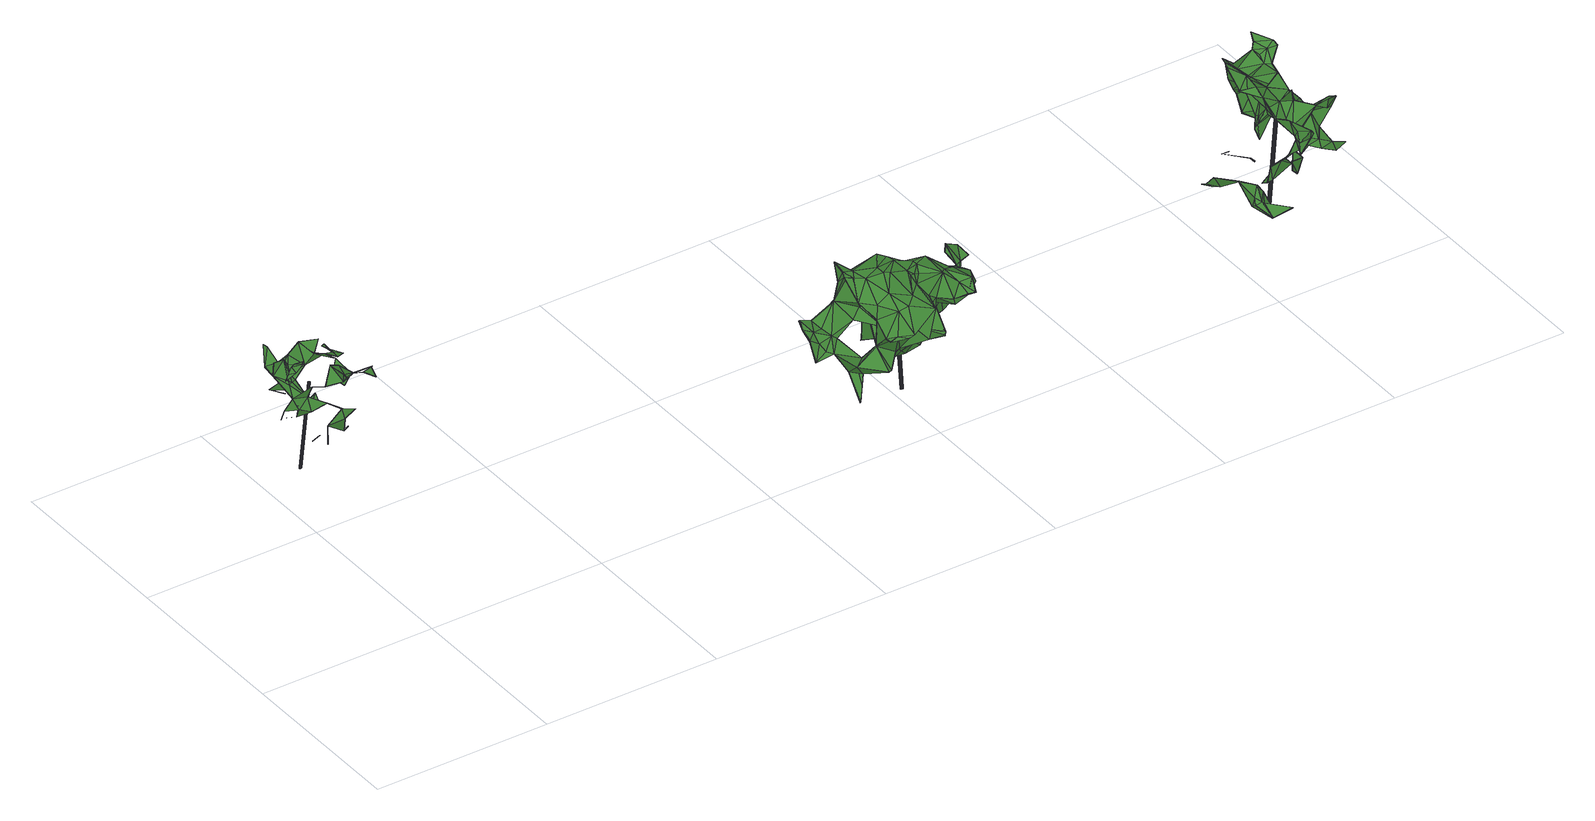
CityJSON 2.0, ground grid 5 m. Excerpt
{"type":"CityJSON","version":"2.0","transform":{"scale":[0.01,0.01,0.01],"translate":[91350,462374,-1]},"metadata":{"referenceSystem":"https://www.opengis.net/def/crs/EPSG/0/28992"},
"CityObjects":{
"tree1":{"type":"SolitaryVegetationObject","attributes":{"gtid":333,"crown_width_m":2.75,"crown_median_z":2.52,"trunk_H_m":2.63,"trunk_DBH_m":0.0599,"trunk_radius_m":0.0299,"trunk_base_height_m":-0.11,"original_gtid":"339"},"geometry":[{"type":"MultiSurface","lod":"3","boundaries":[[[0,1,2]],[[3,4,5]],[[6,7,8]],[[9,10,11]],[[9,11,12]],[[0,13,14]],[[15,9,16]],[[17,18,19]],[[20,21,22]],[[23,24,25]],[[25,24,26]],[[27,28,29]],[[28,30,31]],[[5,4,32]],[[33,34,35]],[[12,36,37]],[[38,13,0]],[[39,40,41]],[[42,43,44]],[[38,45,13]],[[46,47,48]],[[32,4,3]],[[49,50,51]],[[27,32,3]],[[52,53,54]],[[55,26,24]],[[55,24,56]],[[27,30,28]],[[57,58,59]],[[60,61,62]],[[63,22,64]],[[20,22,63]],[[3,65,66]],[[67,68,69]],[[70,69,68]],[[10,71,72]],[[73,74,75]],[[76,77,78]],[[29,32,27]],[[7,79,80]],[[6,79,7]],[[81,82,75]],[[78,57,83]],[[3,29,65]],[[29,31,65]],[[2,51,84]],[[85,86,87]],[[88,89,90]],[[63,21,20]],[[91,92,93]],[[86,94,72]],[[80,95,96]],[[13,1,14]],[[27,66,30]],[[97,40,39]],[[16,98,49]],[[97,40,99]],[[100,98,12]],[[50,98,100]],[[54,23,52]],[[101,70,43]],[[102,43,70]],[[56,24,103]],[[95,79,49]],[[104,105,106]],[[52,25,62]],[[26,62,25]],[[46,48,30]],[[31,29,28]],[[107,18,108]],[[45,2,1]],[[109,110,111]],[[109,112,110]],[[3,5,29]],[[53,52,113]],[[30,48,31]],[[31,48,47]],[[114,115,56]],[[69,42,44]],[[102,69,44]],[[116,117,118]],[[119,120,121]],[[122,91,93]],[[90,89,123]],[[124,125,96]],[[30,66,46]],[[83,126,127]],[[128,129,130]],[[85,87,131]],[[39,41,132]],[[31,47,65]],[[41,40,133]],[[23,25,52]],[[134,96,73]],[[135,128,8]],[[8,136,135]],[[39,132,58]],[[137,128,135]],[[130,138,139]],[[113,140,53]],[[54,53,140]],[[3,66,27]],[[141,73,75]],[[12,11,36]],[[78,19,107]],[[7,129,142]],[[12,37,143]],[[72,94,10]],[[144,145,74]],[[61,146,23]],[[147,125,148]],[[149,26,55]],[[150,151,152]],[[69,123,67]],[[16,49,153]],[[71,15,154]],[[139,155,130]],[[33,35,156]],[[61,60,146]],[[157,45,119]],[[135,136,137]],[[69,158,123]],[[55,103,149]],[[41,78,77]],[[77,57,159]],[[132,159,59]],[[2,157,51]],[[103,60,149]],[[149,60,62]],[[26,149,62]],[[111,110,112]],[[113,52,62]],[[122,93,92]],[[125,160,161]],[[8,7,136]],[[123,89,114]],[[11,10,36]],[[49,98,50]],[[101,43,42]],[[129,151,150]],[[103,146,60]],[[24,146,103]],[[84,0,2]],[[94,143,56]],[[102,70,158]],[[81,75,74]],[[144,74,96]],[[47,66,65]],[[66,47,46]],[[73,96,74]],[[49,127,95]],[[126,95,127]],[[126,157,95]],[[157,126,49]],[[162,95,157]],[[56,103,37]],[[23,146,24]],[[96,95,162]],[[102,44,43]],[[141,49,79]],[[141,79,73]],[[112,109,111]],[[81,161,160]],[[23,54,61]],[[140,113,61]],[[62,61,113]],[[54,140,61]],[[163,138,128]],[[128,130,163]],[[134,164,7]],[[96,125,144]],[[158,69,102]],[[121,16,153]],[[165,139,138]],[[0,166,167]],[[122,92,91]],[[139,165,155]],[[16,12,98]],[[67,168,88]],[[132,59,58]],[[114,89,169]],[[100,12,166]],[[49,126,127]],[[71,154,170]],[[157,171,172]],[[100,84,50]],[[71,170,72]],[[38,0,167]],[[57,108,58]],[[107,19,18]],[[123,114,168]],[[123,168,67]],[[15,71,9]],[[74,145,81]],[[161,81,145]],[[95,80,79]],[[173,82,160]],[[81,160,82]],[[106,172,104]],[[124,172,106]],[[34,174,156]],[[38,156,174]],[[119,175,154]],[[6,134,79]],[[78,83,76]],[[176,131,177]],[[157,49,51]],[[41,77,132]],[[178,90,67]],[[123,158,67]],[[34,179,35]],[[35,179,156]],[[34,156,179]],[[82,173,141]],[[49,141,173]],[[80,134,7]],[[108,18,17]],[[17,19,78]],[[141,75,82]],[[134,73,79]],[[80,96,134]],[[83,76,127]],[[128,164,8]],[[114,143,37]],[[137,142,129]],[[37,115,114]],[[0,84,100]],[[12,16,9]],[[153,119,22]],[[17,78,133]],[[71,10,9]],[[41,133,78]],[[133,108,17]],[[39,108,133]],[[88,169,89]],[[160,125,173]],[[176,12,143]],[[100,166,0]],[[120,16,121]],[[157,106,171]],[[180,106,157]],[[119,180,157]],[[78,107,57]],[[107,108,57]],[[167,166,170]],[[157,2,45]],[[171,106,104]],[[178,88,90]],[[178,67,88]],[[45,1,13]],[[154,38,170]],[[45,175,119]],[[156,38,33]],[[114,169,168]],[[77,159,132]],[[169,88,168]],[[180,153,49]],[[170,38,167]],[[125,145,144]],[[180,124,106]],[[21,63,64]],[[76,57,77]],[[85,131,94]],[[94,131,143]],[[85,94,86]],[[39,58,108]],[[154,15,120]],[[16,120,15]],[[130,164,138]],[[36,10,94]],[[36,94,37]],[[56,115,55]],[[37,94,56]],[[170,86,72]],[[64,22,21]],[[138,130,165]],[[165,130,155]],[[138,163,130]],[[176,170,12]],[[125,161,145]],[[173,125,124]],[[124,96,162]],[[173,124,180]],[[180,49,173]],[[170,166,12]],[[8,164,6]],[[134,6,164]],[[128,138,164]],[[129,128,137]],[[101,42,70]],[[42,69,70]],[[39,133,40]],[[119,121,20]],[[158,70,68]],[[120,119,154]],[[29,5,32]],[[0,14,1]],[[121,153,22]],[[20,121,22]],[[176,143,131]],[[83,57,76]],[[176,177,87]],[[131,87,177]],[[86,170,87]],[[176,87,170]],[[123,67,90]],[[59,159,57]],[[20,22,119]],[[153,180,119]],[[164,130,129]],[[33,174,34]],[[7,164,129]],[[124,162,172]],[[174,175,45]],[[38,174,45]],[[174,181,175]],[[157,172,162]],[[68,67,158]],[[143,114,56]],[[136,142,137]],[[7,142,136]],[[103,115,37]],[[103,55,115]],[[174,33,182]],[[174,182,181]],[[175,181,182]],[[154,175,182]],[[154,182,38]],[[33,38,182]],[[104,172,171]],[[50,84,51]],[[183,184,185]],[[183,185,186]],[[186,185,187]],[[186,187,188]],[[185,184,189]],[[185,189,187]],[[187,189,190]],[[187,190,188]],[[190,189,191]],[[190,191,188]],[[189,184,192]],[[189,192,191]],[[191,192,193]],[[191,193,188]],[[192,184,194]],[[192,194,193]],[[193,194,195]],[[193,195,188]],[[194,184,196]],[[194,196,195]],[[195,196,197]],[[195,197,188]],[[196,184,198]],[[196,198,197]],[[197,198,199]],[[197,199,188]],[[198,184,200]],[[198,200,199]],[[199,200,201]],[[199,201,188]],[[200,184,202]],[[200,202,201]],[[201,202,203]],[[201,203,188]],[[202,184,204]],[[202,204,203]],[[203,204,205]],[[203,205,188]],[[204,184,206]],[[204,206,205]],[[205,206,207]],[[205,207,188]],[[206,184,208]],[[206,208,207]],[[208,184,209]],[[208,209,207]],[[207,209,210]],[[207,210,188]],[[209,184,211]],[[209,211,210]],[[210,211,212]],[[210,212,188]],[[211,184,213]],[[211,213,212]],[[212,213,214]],[[212,214,188]],[[213,184,215]],[[213,215,214]],[[214,215,216]],[[214,216,188]],[[216,215,217]],[[216,217,188]],[[215,184,218]],[[215,218,217]],[[217,218,219]],[[217,219,188]],[[218,184,183]],[[218,183,219]],[[219,183,186]],[[219,186,188]]]}]},
"tree2":{"type":"SolitaryVegetationObject","attributes":{"gtid":331,"crown_width_m":3.86,"crown_median_z":2.22,"trunk_H_m":2.26,"trunk_DBH_m":0.0782,"trunk_radius_m":0.0391,"trunk_base_height_m":-0.04,"original_gtid":"337"},"geometry":[{"type":"Solid","lod":"3","boundaries":[[[[220,221,222]],[[223,222,221]],[[224,225,226]],[[227,228,229]],[[230,231,232]],[[233,221,220]],[[234,235,236]],[[237,226,238]],[[239,240,241]],[[242,243,244]],[[245,246,247]],[[248,249,250]],[[251,252,253]],[[254,255,256]],[[257,258,259]],[[257,260,258]],[[261,228,262]],[[263,264,265]],[[247,266,245]],[[267,268,269]],[[270,271,272]],[[257,273,260]],[[274,231,275]],[[241,276,239]],[[277,278,279]],[[232,231,274]],[[253,280,281]],[[232,255,254]],[[245,262,246]],[[261,262,245]],[[282,283,284]],[[245,285,261]],[[286,287,288]],[[289,290,291]],[[292,293,294]],[[261,229,228]],[[295,296,297]],[[298,233,299]],[[288,287,300]],[[301,302,303]],[[304,305,306]],[[307,308,309]],[[307,309,265]],[[310,258,260]],[[227,311,312]],[[313,314,315]],[[316,317,291]],[[318,319,320]],[[261,321,229]],[[232,322,230]],[[254,322,232]],[[228,247,246]],[[289,323,324]],[[325,324,323]],[[326,254,256]],[[327,296,328]],[[246,262,228]],[[329,282,284]],[[330,281,252]],[[291,331,289]],[[276,240,239]],[[328,332,327]],[[327,332,333]],[[334,335,336]],[[337,338,339]],[[340,341,342]],[[292,343,293]],[[344,345,248]],[[346,241,240]],[[347,348,349]],[[350,351,352]],[[350,352,325]],[[353,354,294]],[[268,302,269]],[[302,268,267]],[[355,356,357]],[[289,358,359]],[[223,345,222]],[[269,251,267]],[[291,317,331]],[[360,331,317]],[[361,362,358]],[[245,363,285]],[[272,271,364]],[[322,365,366]],[[254,365,322]],[[311,321,367]],[[363,367,321]],[[252,368,303]],[[369,252,303]],[[276,370,240]],[[316,370,276]],[[371,372,373]],[[371,373,356]],[[305,374,235]],[[301,303,368]],[[278,375,376]],[[294,377,378]],[[379,380,381]],[[271,270,382]],[[383,317,384]],[[295,328,296]],[[347,278,376]],[[385,224,235]],[[347,349,278]],[[359,278,349]],[[386,355,357]],[[387,381,380]],[[284,388,389]],[[346,327,238]],[[308,390,309]],[[260,309,390]],[[361,331,386]],[[391,259,392]],[[391,392,387]],[[235,224,393]],[[228,227,312]],[[379,394,373]],[[373,394,356]],[[392,287,286]],[[386,357,394]],[[357,356,394]],[[236,395,314]],[[235,395,236]],[[396,397,341]],[[307,265,398]],[[307,398,353]],[[330,399,281]],[[301,251,269]],[[226,241,346]],[[226,346,238]],[[339,283,282]],[[337,339,282]],[[328,400,332]],[[288,401,402]],[[347,403,348]],[[386,394,362]],[[358,401,359]],[[226,391,404]],[[405,406,407]],[[326,365,254]],[[408,281,399]],[[409,410,291]],[[291,410,370]],[[309,260,273]],[[309,273,265]],[[411,412,413]],[[414,273,257]],[[340,415,396]],[[352,351,416]],[[241,226,404]],[[332,339,333]],[[221,298,223]],[[333,339,338]],[[343,397,417]],[[418,397,343]],[[419,387,371]],[[326,420,366]],[[278,359,401]],[[278,401,279]],[[308,307,421]],[[295,422,423]],[[359,349,350]],[[325,359,350]],[[343,337,293]],[[372,322,366]],[[233,298,221]],[[424,374,425]],[[316,276,426]],[[426,276,241]],[[384,427,383]],[[371,428,231]],[[374,429,235]],[[374,424,429]],[[371,230,372]],[[419,386,430]],[[431,291,290]],[[324,325,432]],[[324,432,433]],[[433,434,409]],[[409,324,433]],[[356,355,386]],[[356,386,419]],[[435,278,436]],[[430,386,360]],[[388,284,283]],[[279,401,364]],[[401,272,364]],[[394,379,362]],[[269,302,301]],[[314,275,236]],[[274,275,314]],[[424,420,429]],[[326,315,429]],[[437,438,439]],[[364,440,279]],[[441,440,364]],[[279,440,441]],[[371,387,442]],[[443,405,421]],[[443,421,353]],[[424,380,373]],[[425,270,272]],[[374,270,425]],[[402,286,288]],[[266,330,367]],[[310,260,444]],[[445,243,446]],[[447,446,243]],[[369,448,311]],[[449,448,369]],[[244,243,450]],[[450,243,445]],[[311,330,266]],[[382,378,451]],[[320,389,452]],[[285,321,261]],[[363,321,285]],[[354,353,398]],[[337,343,338]],[[343,417,338]],[[435,436,453]],[[229,321,454]],[[229,454,227]],[[328,295,320]],[[370,316,291]],[[406,443,382]],[[426,241,404]],[[346,240,297]],[[455,278,277]],[[370,297,240]],[[336,223,456]],[[373,366,424]],[[255,232,274]],[[314,255,274]],[[407,445,405]],[[308,450,444]],[[457,458,435]],[[458,457,403]],[[424,366,420]],[[386,362,361]],[[347,376,458]],[[347,458,403]],[[300,425,272]],[[371,442,236]],[[242,281,280]],[[242,344,281]],[[339,400,283]],[[339,332,400]],[[446,459,460]],[[400,388,283]],[[461,456,223]],[[281,403,252]],[[252,403,457]],[[414,225,462]],[[462,225,224]],[[299,449,437]],[[231,428,275]],[[371,236,428]],[[265,259,263]],[[324,290,289]],[[356,419,371]],[[444,390,308]],[[260,390,444]],[[223,336,345]],[[402,401,358]],[[431,324,409]],[[402,358,286]],[[275,428,236]],[[293,377,294]],[[463,459,446]],[[320,295,423]],[[320,423,389]],[[270,406,382]],[[259,234,300]],[[259,385,234]],[[346,296,327]],[[346,297,296]],[[248,250,344]],[[344,250,416]],[[352,416,250]],[[277,279,441]],[[243,242,464]],[[243,464,455]],[[360,386,331]],[[465,445,249]],[[445,465,450]],[[444,450,465]],[[344,416,281]],[[266,363,245]],[[253,252,457]],[[463,446,447]],[[463,447,455]],[[372,366,373]],[[230,322,372]],[[306,341,466]],[[396,341,340]],[[359,323,289]],[[325,323,359]],[[360,427,430]],[[383,427,360]],[[451,271,382]],[[460,378,329]],[[311,448,330]],[[443,353,294]],[[463,455,451]],[[446,460,329]],[[289,331,358]],[[361,358,331]],[[265,414,385]],[[259,265,385]],[[288,272,401]],[[267,253,369]],[[437,369,253]],[[251,253,267]],[[220,344,408]],[[222,344,220]],[[277,451,455]],[[406,405,443]],[[460,459,378]],[[451,378,459]],[[463,451,459]],[[392,358,381]],[[263,259,258]],[[310,263,258]],[[288,300,272]],[[343,292,418]],[[467,439,284]],[[298,439,467]],[[299,439,298]],[[300,287,259]],[[461,468,389]],[[223,468,461]],[[305,469,306]],[[304,292,305]],[[374,305,292]],[[423,422,465]],[[470,264,406]],[[265,264,470]],[[422,471,465]],[[443,294,378]],[[443,378,382]],[[329,378,377]],[[397,472,338]],[[333,338,472]],[[396,472,397]],[[329,377,282]],[[234,385,235]],[[282,377,337]],[[293,337,377]],[[457,280,253]],[[242,280,457]],[[257,225,414]],[[259,225,257]],[[442,234,236]],[[307,353,421]],[[292,470,374]],[[270,374,470]],[[270,470,406]],[[265,470,398]],[[414,265,273]],[[409,434,310]],[[473,310,434]],[[473,474,310]],[[435,458,278]],[[381,362,379]],[[381,358,362]],[[373,380,379]],[[310,411,263]],[[264,411,406]],[[406,411,407]],[[264,263,411]],[[298,468,223]],[[345,335,248]],[[391,225,259]],[[388,400,318]],[[429,420,326]],[[444,465,310]],[[465,248,475]],[[465,389,423]],[[419,391,387]],[[230,371,231]],[[416,351,403]],[[385,414,462]],[[455,453,436]],[[310,465,471]],[[333,472,327]],[[300,234,425]],[[227,454,311]],[[306,342,341]],[[454,321,311]],[[226,225,391]],[[465,249,248]],[[255,313,256]],[[352,250,249]],[[256,313,326]],[[314,313,255]],[[369,311,367]],[[403,281,416]],[[369,303,267]],[[330,252,369]],[[367,330,369]],[[302,267,303]],[[397,338,417]],[[299,437,439]],[[387,392,381]],[[419,384,391]],[[458,368,251]],[[252,251,368]],[[431,290,324]],[[411,310,412]],[[384,419,427]],[[437,449,369]],[[237,472,396]],[[237,238,472]],[[430,427,419]],[[329,438,446]],[[438,421,446]],[[424,442,380]],[[425,442,424]],[[387,380,442]],[[431,409,291]],[[350,349,351]],[[375,301,376]],[[301,375,458]],[[251,301,458]],[[458,375,278]],[[392,286,358]],[[284,389,468]],[[438,284,439]],[[297,370,410]],[[313,315,326]],[[295,297,410]],[[295,410,409]],[[458,376,368]],[[376,301,368]],[[363,266,367]],[[292,354,470]],[[294,354,292]],[[237,340,224]],[[352,473,476]],[[412,310,474]],[[471,409,310]],[[295,409,422]],[[409,471,422]],[[462,224,385]],[[457,464,242]],[[453,464,457]],[[476,473,434]],[[476,434,433]],[[226,237,224]],[[308,421,450]],[[446,421,405]],[[445,446,405]],[[396,415,237]],[[340,237,415]],[[287,392,477]],[[366,365,326]],[[445,407,474]],[[425,234,442]],[[438,329,284]],[[238,327,472]],[[235,429,315]],[[235,315,395]],[[314,395,315]],[[242,438,478]],[[253,478,437]],[[438,437,478]],[[253,281,478]],[[364,271,441]],[[242,478,344]],[[287,477,259]],[[451,441,271]],[[277,441,451]],[[317,383,360]],[[318,400,319]],[[328,320,319]],[[328,319,400]],[[438,242,479]],[[438,479,421]],[[479,450,421]],[[479,244,450]],[[479,242,244]],[[470,354,398]],[[222,345,344]],[[465,475,334]],[[345,336,335]],[[407,411,413]],[[474,407,413]],[[412,474,413]],[[455,464,453]],[[224,340,393]],[[235,393,340]],[[306,469,342]],[[435,453,457]],[[403,351,348]],[[349,348,351]],[[304,306,466]],[[433,432,476]],[[352,432,325]],[[352,476,432]],[[404,391,384]],[[404,384,426]],[[426,384,316]],[[317,316,384]],[[478,281,408]],[[478,408,344]],[[220,399,448]],[[330,448,399]],[[220,408,399]],[[352,249,473]],[[473,249,474]],[[445,474,249]],[[455,436,278]],[[266,312,311]],[[266,247,312]],[[228,312,247]],[[455,447,243]],[[220,448,233]],[[449,299,448]],[[233,448,299]],[[259,477,392]],[[467,284,468]],[[467,468,298]],[[305,235,469]],[[418,466,397]],[[292,466,418]],[[304,466,292]],[[341,397,466]],[[334,248,335]],[[388,452,389]],[[318,452,388]],[[340,469,235]],[[342,469,340]],[[320,452,318]],[[480,456,461]],[[465,334,389]],[[389,334,461]],[[480,461,334]],[[480,334,456]],[[475,248,334]],[[336,456,334]],[[481,482,483]],[[481,483,484]],[[484,483,485]],[[484,485,486]],[[483,482,487]],[[483,487,485]],[[485,487,488]],[[485,488,486]],[[487,482,489]],[[487,489,488]],[[488,489,490]],[[488,490,486]],[[489,482,491]],[[489,491,490]],[[490,491,492]],[[490,492,486]],[[491,482,493]],[[491,493,492]],[[492,493,494]],[[492,494,486]],[[493,482,495]],[[493,495,494]],[[494,495,496]],[[494,496,486]],[[495,482,497]],[[495,497,496]],[[496,497,498]],[[496,498,486]],[[497,482,499]],[[497,499,498]],[[498,499,500]],[[498,500,486]],[[499,482,501]],[[499,501,500]],[[500,501,502]],[[500,502,486]],[[501,482,503]],[[501,503,502]],[[502,503,504]],[[502,504,486]],[[503,482,505]],[[503,505,504]],[[504,505,506]],[[504,506,486]],[[505,482,507]],[[505,507,506]],[[506,507,508]],[[506,508,486]],[[507,482,509]],[[507,509,508]],[[508,509,510]],[[508,510,486]],[[509,482,511]],[[509,511,510]],[[510,511,512]],[[510,512,486]],[[511,482,513]],[[511,513,512]],[[512,513,514]],[[512,514,486]],[[513,482,515]],[[513,515,514]],[[514,515,516]],[[514,516,486]],[[515,482,517]],[[515,517,516]],[[516,517,518]],[[516,518,486]],[[517,482,519]],[[517,519,518]],[[518,519,520]],[[518,520,486]],[[519,482,521]],[[519,521,520]],[[520,521,522]],[[520,522,486]],[[521,482,523]],[[521,523,522]],[[522,523,524]],[[522,524,486]],[[523,482,525]],[[523,525,524]],[[524,525,526]],[[524,526,486]],[[525,482,527]],[[525,527,526]],[[526,527,528]],[[526,528,486]],[[527,482,529]],[[527,529,528]],[[528,529,530]],[[528,530,486]],[[529,482,481]],[[529,481,530]],[[530,481,484]],[[530,484,486]]]]}]},
"tree3":{"type":"SolitaryVegetationObject","attributes":{"gtid":312,"crown_width_m":3.22,"crown_median_z":2.96,"trunk_H_m":2.8,"trunk_DBH_m":0.0743,"trunk_radius_m":0.0371,"trunk_base_height_m":0.16,"original_gtid":"318"},"geometry":[{"type":"Solid","lod":"3","boundaries":[[[[531,532,533]],[[534,535,536]],[[537,538,539]],[[540,541,542]],[[543,544,545]],[[546,547,548]],[[549,550,551]],[[552,553,554]],[[555,534,556]],[[557,558,559]],[[560,561,562]],[[563,564,565]],[[566,567,568]],[[569,570,571]],[[555,572,573]],[[574,575,576]],[[577,576,575]],[[563,578,579]],[[580,581,582]],[[583,539,538]],[[584,585,586]],[[546,548,556]],[[533,532,587]],[[585,588,589]],[[590,580,582]],[[591,592,593]],[[532,594,587]],[[595,596,597]],[[531,598,532]],[[599,590,600]],[[601,602,603]],[[604,586,585]],[[605,586,604]],[[606,607,608]],[[609,558,610]],[[558,611,610]],[[598,531,612]],[[606,612,531]],[[541,613,614]],[[615,616,617]],[[539,610,618]],[[541,619,542]],[[620,621,584]],[[601,551,550]],[[571,570,579]],[[584,605,620]],[[622,620,605]],[[623,598,624]],[[623,532,598]],[[625,550,549]],[[626,595,627]],[[628,614,629]],[[553,630,631]],[[632,633,634]],[[635,636,637]],[[638,639,632]],[[612,606,622]],[[640,610,539]],[[545,641,642]],[[615,643,616]],[[644,616,643]],[[604,585,645]],[[646,647,648]],[[649,650,545]],[[533,606,531]],[[596,651,652]],[[580,653,581]],[[636,635,575]],[[575,654,636]],[[553,655,630]],[[576,631,656]],[[626,657,658]],[[659,660,615]],[[619,661,542]],[[644,601,616]],[[662,663,597]],[[663,595,597]],[[550,617,602]],[[545,642,543]],[[611,558,557]],[[664,665,588]],[[666,614,628]],[[667,668,634]],[[638,634,668]],[[669,670,671]],[[672,636,654]],[[673,674,675]],[[581,676,582]],[[652,651,675]],[[574,677,654]],[[545,544,678]],[[638,668,679]],[[638,679,639]],[[680,681,682]],[[683,682,681]],[[543,647,544]],[[647,543,679]],[[642,679,543]],[[643,684,562]],[[685,684,643]],[[686,629,613]],[[614,613,629]],[[558,609,559]],[[673,651,596]],[[687,688,689]],[[688,687,627]],[[620,690,621]],[[632,639,691]],[[622,690,620]],[[593,690,622]],[[609,692,693]],[[694,695,696]],[[628,697,666]],[[666,697,614]],[[698,650,649]],[[641,545,650]],[[674,673,699]],[[700,674,699]],[[701,625,702]],[[583,703,704]],[[551,561,549]],[[705,657,706]],[[662,597,707]],[[708,680,709]],[[562,684,710]],[[646,562,710]],[[691,642,711]],[[635,677,574]],[[641,650,712]],[[713,714,715]],[[594,532,623]],[[589,645,585]],[[716,547,717]],[[585,664,588]],[[717,547,546]],[[689,663,687]],[[658,705,718]],[[657,705,658]],[[719,670,669]],[[605,598,612]],[[612,622,605]],[[641,711,642]],[[617,603,602]],[[563,579,564]],[[720,619,541]],[[710,684,685]],[[589,588,665]],[[635,637,677]],[[587,721,533]],[[709,583,704]],[[593,592,690]],[[592,598,690]],[[722,723,724]],[[724,723,725]],[[726,727,728]],[[583,538,703]],[[674,700,729]],[[730,692,731]],[[695,670,719]],[[688,663,689]],[[732,658,718]],[[733,712,734]],[[735,662,707]],[[561,644,643]],[[555,723,572]],[[539,683,736]],[[659,615,701]],[[617,701,615]],[[737,738,676]],[[645,664,604]],[[664,621,604]],[[648,719,669]],[[739,725,575]],[[577,575,725]],[[722,572,723]],[[568,573,640]],[[555,573,568]],[[587,594,721]],[[720,661,619]],[[614,686,541]],[[697,686,614]],[[539,618,537]],[[720,686,540]],[[716,548,547]],[[568,740,535]],[[720,540,661]],[[694,741,742]],[[542,661,540]],[[708,681,680]],[[698,649,660]],[[537,618,743]],[[577,725,723]],[[721,591,607]],[[608,607,591]],[[582,676,590]],[[730,670,742]],[[583,709,680]],[[696,742,741]],[[645,589,664]],[[550,625,617]],[[605,584,586]],[[667,719,648]],[[647,667,648]],[[721,623,591]],[[622,606,608]],[[585,584,664]],[[740,600,738]],[[732,735,707]],[[603,616,601]],[[744,683,703]],[[745,733,746]],[[747,633,748]],[[561,749,562]],[[643,562,749]],[[643,749,561]],[[728,750,635]],[[728,724,750]],[[604,690,605]],[[549,571,625]],[[623,721,594]],[[646,669,751]],[[555,548,716]],[[752,718,753]],[[753,718,735]],[[664,589,665]],[[557,559,693]],[[653,754,755]],[[756,755,754]],[[609,693,559]],[[675,651,673]],[[626,757,595]],[[747,546,556]],[[678,660,649]],[[564,579,570]],[[564,570,565]],[[576,577,758]],[[658,759,626]],[[757,626,759]],[[545,678,649]],[[550,602,601]],[[730,742,693]],[[670,731,727]],[[685,678,544]],[[760,756,754]],[[760,754,653]],[[756,760,693]],[[610,692,609]],[[663,688,595]],[[627,595,688]],[[695,761,755]],[[590,713,580]],[[757,762,596]],[[548,555,556]],[[600,740,763]],[[740,536,535]],[[744,753,764]],[[735,764,753]],[[663,662,706]],[[568,535,555]],[[717,765,716]],[[555,535,534]],[[640,692,610]],[[724,692,640]],[[544,646,685]],[[544,647,646]],[[766,659,767]],[[578,563,767]],[[768,769,760]],[[591,593,608]],[[768,743,769]],[[549,561,560]],[[740,738,737]],[[740,737,536]],[[717,546,770]],[[546,747,770]],[[601,644,551]],[[648,669,646]],[[576,656,565]],[[759,732,597]],[[732,707,597]],[[595,757,596]],[[621,664,584]],[[752,566,771]],[[670,727,569]],[[695,756,696]],[[695,755,756]],[[772,773,712]],[[738,600,676]],[[600,590,676]],[[774,762,757]],[[625,701,617]],[[560,569,571]],[[560,571,549]],[[748,633,632]],[[744,764,683]],[[630,655,775]],[[579,625,571]],[[579,702,625]],[[744,703,538]],[[538,537,744]],[[576,758,552]],[[714,599,763]],[[553,745,655]],[[714,763,744]],[[576,565,726]],[[774,700,762]],[[774,729,700]],[[640,722,724]],[[655,746,775]],[[745,746,655]],[[775,746,776]],[[565,656,563]],[[724,731,692]],[[771,566,539]],[[640,539,566]],[[568,640,566]],[[761,695,777]],[[706,662,735]],[[698,712,650]],[[686,613,540]],[[540,613,541]],[[739,575,778]],[[618,769,743]],[[578,701,702]],[[732,764,735]],[[718,764,732]],[[706,735,705]],[[718,705,735]],[[624,592,623]],[[626,627,687]],[[626,687,657]],[[706,687,663]],[[687,706,657]],[[729,774,674]],[[591,623,592]],[[575,574,654]],[[631,779,656]],[[634,633,536]],[[534,536,633]],[[579,578,702]],[[533,607,606]],[[712,698,766]],[[721,607,533]],[[652,774,757]],[[541,686,720]],[[770,765,717]],[[596,652,780]],[[596,780,597]],[[773,555,770]],[[770,747,748]],[[770,748,691]],[[773,770,691]],[[632,634,638]],[[715,768,713]],[[699,762,700]],[[673,762,699]],[[568,567,740]],[[605,690,598]],[[556,633,747]],[[776,746,733]],[[658,732,759]],[[697,628,686]],[[629,686,628]],[[599,600,763]],[[667,781,668]],[[679,668,781]],[[637,672,654]],[[637,654,677]],[[672,637,636]],[[631,554,553]],[[758,772,745]],[[673,596,762]],[[758,745,552]],[[630,782,631]],[[552,554,576]],[[576,554,631]],[[713,768,580]],[[653,580,768]],[[652,757,780]],[[653,783,581]],[[737,581,783]],[[737,783,653]],[[643,660,784]],[[678,784,660]],[[691,679,642]],[[639,679,691]],[[698,659,766]],[[710,685,646]],[[731,670,730]],[[536,761,634]],[[737,761,536]],[[785,719,667]],[[653,755,737]],[[603,617,616]],[[694,696,786]],[[696,741,786]],[[539,682,683]],[[583,682,539]],[[748,632,691]],[[694,786,741]],[[776,779,775]],[[634,785,667]],[[640,572,722]],[[640,573,572]],[[785,695,719]],[[676,581,737]],[[779,563,656]],[[552,745,553]],[[782,779,631]],[[630,775,782]],[[779,782,775]],[[756,742,696]],[[693,742,756]],[[575,736,778]],[[561,551,644]],[[695,742,670]],[[694,742,695]],[[693,692,730]],[[611,760,610]],[[618,610,760]],[[768,760,653]],[[557,760,611]],[[693,760,557]],[[583,680,682]],[[776,734,779]],[[733,734,776]],[[713,590,714]],[[599,714,590]],[[755,761,737]],[[763,740,567]],[[685,784,678]],[[643,784,685]],[[734,563,779]],[[774,652,675]],[[774,675,674]],[[715,743,768]],[[537,743,744]],[[714,744,743]],[[785,761,777]],[[772,733,745]],[[772,712,733]],[[634,761,785]],[[714,743,715]],[[744,763,567]],[[744,567,753]],[[752,567,566]],[[752,753,567]],[[716,765,555]],[[765,770,555]],[[780,759,597]],[[780,757,759]],[[698,660,659]],[[534,633,556]],[[773,787,555]],[[778,736,683]],[[758,787,772]],[[773,772,787]],[[576,726,728]],[[771,764,752]],[[718,752,764]],[[739,764,771]],[[758,577,787]],[[723,555,787]],[[723,787,577]],[[727,731,724]],[[683,764,778]],[[778,764,739]],[[681,703,683]],[[681,708,788]],[[703,788,704]],[[681,788,703]],[[708,709,788]],[[704,788,709]],[[739,736,725]],[[771,539,736]],[[771,736,739]],[[647,679,781]],[[647,781,667]],[[760,769,618]],[[669,671,751]],[[646,751,671]],[[562,646,671]],[[712,767,734]],[[766,767,712]],[[734,767,563]],[[785,777,695]],[[578,767,701]],[[701,767,659]],[[712,711,641]],[[773,711,712]],[[773,691,711]],[[569,671,670]],[[727,570,569]],[[565,570,727]],[[726,565,727]],[[608,593,622]],[[560,671,569]],[[560,562,671]],[[621,690,604]],[[598,592,624]],[[660,643,615]],[[727,724,728]],[[574,576,728]],[[635,574,728]],[[635,750,575]],[[736,575,750]],[[725,750,724]],[[725,736,750]],[[789,790,791]],[[789,791,792]],[[792,791,793]],[[792,793,794]],[[791,790,795]],[[791,795,793]],[[793,795,796]],[[793,796,794]],[[796,795,797]],[[796,797,794]],[[795,790,798]],[[795,798,797]],[[797,798,799]],[[797,799,794]],[[798,790,800]],[[798,800,799]],[[799,800,801]],[[799,801,794]],[[800,790,802]],[[800,802,801]],[[802,790,803]],[[802,803,801]],[[801,803,804]],[[801,804,794]],[[803,790,805]],[[803,805,804]],[[804,805,806]],[[804,806,794]],[[806,805,807]],[[806,807,794]],[[805,790,808]],[[805,808,807]],[[807,808,809]],[[807,809,794]],[[808,790,810]],[[808,810,809]],[[809,810,811]],[[809,811,794]],[[810,790,812]],[[810,812,811]],[[812,790,813]],[[812,813,811]],[[811,813,814]],[[811,814,794]],[[813,790,815]],[[813,815,814]],[[815,790,816]],[[815,816,814]],[[814,816,817]],[[814,817,794]],[[816,790,818]],[[816,818,817]],[[817,818,819]],[[817,819,794]],[[818,790,820]],[[818,820,819]],[[819,820,821]],[[819,821,794]],[[820,790,822]],[[820,822,821]],[[821,822,823]],[[821,823,794]],[[822,790,824]],[[822,824,823]],[[823,824,825]],[[823,825,794]],[[824,790,826]],[[824,826,825]],[[825,826,827]],[[825,827,794]],[[827,826,828]],[[827,828,794]],[[826,790,829]],[[826,829,828]],[[829,790,830]],[[829,830,828]],[[828,830,831]],[[828,831,794]],[[830,790,789]],[[830,789,831]],[[831,789,792]],[[831,792,794]]]]}]}
},
"vertices":[
[84,764,419],[51,757,424],[47,755,390],[63,686,457],[101,705,440],[102,705,440],[167,631,317],[165,631,317],[173,583,341],[132,773,352],[166,800,342],[149,789,367],[144,758,383],[51,758,424],[51,757,425],[121,784,372],[109,752,356],[163,606,425],[162,605,425],[162,606,424],[53,781,332],[97,777,305],[53,780,332],[255,830,350],[258,805,351],[259,825,348],[281,795,345],[44,673,463],[44,672,463],[75,668,462],[33,667,449],[53,664,448],[63,686,458],[82,834,418],[70,833,429],[71,834,429],[182,784,389],[211,775,380],[83,788,397],[200,634,409],[237,606,429],[200,634,407],[285,659,351],[300,701,348],[299,701,349],[46,755,390],[23,665,435],[23,665,434],[23,664,435],[112,703,332],[95,744,358],[81,736,360],[263,852,346],[262,853,346],[251,845,349],[256,782,350],[211,775,381],[163,678,420],[185,675,413],[163,678,421],[258,805,349],[255,830,348],[259,825,347],[97,778,305],[98,778,305],[53,665,447],[33,668,449],[233,690,362],[269,691,350],[269,692,351],[284,659,350],[123,807,370],[153,828,381],[152,701,296],[136,717,291],[152,714,298],[138,662,374],[185,676,412],[172,634,392],[152,675,315],[151,675,314],[157,756,271],[160,739,304],[138,663,374],[82,742,368],[169,758,406],[145,814,391],[144,787,435],[212,690,335],[190,707,360],[213,691,335],[122,664,236],[123,664,236],[103,667,225],[182,784,390],[112,702,332],[117,691,292],[237,606,430],[109,752,357],[237,605,429],[99,761,374],[285,658,350],[299,701,348],[256,783,350],[35,703,293],[35,704,293],[47,708,311],[163,620,424],[164,620,425],[232,743,307],[233,743,306],[232,743,306],[232,743,305],[262,852,345],[212,727,393],[212,775,381],[26,617,387],[25,617,388],[25,617,387],[66,751,367],[99,762,374],[95,745,358],[103,667,224],[233,691,362],[87,703,304],[100,731,262],[112,681,374],[113,681,374],[147,590,317],[113,615,296],[162,617,261],[184,761,443],[185,676,413],[200,633,408],[152,675,314],[172,582,341],[172,583,341],[146,590,317],[163,617,261],[201,657,237],[251,845,348],[152,714,300],[146,591,317],[169,757,406],[101,731,262],[133,750,272],[257,805,350],[66,746,261],[66,746,262],[280,795,344],[102,599,255],[103,599,255],[102,598,255],[94,738,340],[94,789,380],[201,657,236],[82,833,418],[73,709,338],[269,692,350],[163,679,420],[133,750,273],[135,773,256],[87,702,304],[162,616,261],[166,630,317],[201,656,236],[107,780,385],[100,786,387],[189,707,361],[188,707,360],[126,808,392],[47,707,312],[47,707,311],[136,717,292],[58,809,382],[58,808,381],[143,787,435],[144,787,436],[213,689,335],[71,833,429],[85,725,324],[58,809,381],[59,809,381],[128,752,89],[125,752,89],[128,753,89],[137,729,352],[137,730,352],[134,729,352],[127,754,89],[137,731,352],[136,732,352],[126,755,89],[135,732,352],[125,755,89],[134,732,352],[124,755,89],[133,732,352],[123,754,89],[132,731,352],[122,753,89],[131,730,352],[122,752,89],[131,729,352],[122,751,89],[132,728,352],[123,750,89],[132,727,352],[123,749,89],[124,749,89],[133,726,352],[125,749,89],[134,726,352],[126,749,89],[135,726,352],[127,750,89],[136,727,352],[137,727,352],[128,751,89],[137,728,352],
[1737,193,336],[1725,199,370],[1717,177,338],[1697,150,389],[1387,186,411],[1414,144,375],[1412,144,375],[1749,340,360],[1790,350,335],[1748,341,359],[1270,201,270],[1270,199,271],[1268,223,321],[1724,224,362],[1405,236,325],[1369,267,377],[1338,230,307],[1385,186,412],[1418,151,412],[1399,65,359],[1422,68,363],[1398,81,360],[1642,206,315],[1620,201,318],[1621,199,318],[1792,331,308],[1806,327,312],[1807,325,312],[1636,133,340],[1617,197,318],[1642,204,315],[1639,332,285],[1688,290,285],[1687,290,286],[1274,263,328],[1275,263,330],[1280,288,341],[1466,134,397],[1463,136,312],[1452,176,320],[1526,151,384],[1782,354,331],[1790,351,334],[1468,188,293],[1470,245,302],[1481,226,373],[1777,317,308],[1639,333,286],[1659,374,285],[1659,375,284],[1459,304,307],[1512,318,281],[1459,276,298],[1486,149,408],[1270,224,322],[1296,224,303],[1399,64,358],[1524,276,247],[1582,248,208],[1473,303,200],[1661,227,261],[1700,257,278],[1567,257,426],[1580,234,434],[1624,246,424],[1778,343,319],[1473,195,269],[1446,224,312],[1468,245,301],[1489,152,248],[1501,136,273],[1464,123,282],[1463,313,393],[1526,312,426],[1539,315,411],[1551,93,384],[1486,114,405],[1463,54,362],[1686,215,386],[1714,245,361],[1422,233,317],[1652,347,240],[1660,374,284],[1653,346,241],[1403,316,452],[1399,293,408],[1402,315,452],[1550,231,424],[1572,201,416],[1544,192,428],[1538,150,301],[1760,308,311],[1777,318,310],[1282,288,342],[1297,249,323],[1317,288,328],[1428,73,357],[1453,122,278],[1557,195,426],[1544,191,430],[1546,167,416],[1744,337,338],[1296,226,301],[1542,173,243],[1549,141,275],[1560,174,226],[1317,290,327],[1452,150,434],[1512,136,413],[1599,270,378],[1726,248,277],[1431,126,246],[1489,198,455],[1472,203,459],[1630,130,360],[1669,122,365],[1680,107,373],[1527,269,447],[1473,232,457],[1533,248,446],[1388,251,449],[1387,255,463],[1399,274,446],[1509,288,451],[1675,186,320],[1669,123,364],[1458,117,397],[1613,261,211],[1618,253,218],[1601,237,219],[1579,207,242],[1616,222,247],[1612,202,269],[1559,270,416],[1482,280,410],[1345,116,172],[1358,187,218],[1345,117,170],[1466,183,216],[1535,202,195],[1419,90,253],[1426,152,247],[1388,212,221],[1771,326,311],[1473,302,202],[1297,249,321],[1328,259,313],[1759,310,311],[1652,345,241],[1689,291,286],[1448,57,356],[1325,201,276],[1308,212,281],[1362,240,241],[1410,319,343],[1609,295,216],[1610,295,215],[1560,271,417],[1566,306,358],[1387,214,221],[1364,239,242],[1388,213,223],[1514,329,295],[1419,90,255],[1407,138,302],[1424,239,354],[1378,153,223],[1384,168,260],[1582,220,432],[1627,175,414],[1546,168,414],[1407,140,303],[1426,157,258],[1410,262,444],[1360,187,217],[1328,259,315],[1400,227,457],[1413,250,459],[1475,256,398],[1724,247,278],[1541,201,439],[1496,246,231],[1486,214,262],[1650,240,248],[1401,90,354],[1570,255,328],[1516,290,311],[1569,248,298],[1703,237,355],[1525,82,309],[1494,100,345],[1488,214,262],[1542,174,244],[1563,205,242],[1438,165,414],[1400,228,455],[1662,225,260],[1473,233,456],[1424,283,436],[1345,131,268],[1332,290,322],[1599,268,377],[1551,94,382],[1570,151,382],[1352,278,304],[1407,295,294],[1402,90,353],[1407,83,258],[1308,210,283],[1333,289,324],[1406,82,257],[1505,133,286],[1570,162,270],[1591,110,278],[1591,111,280],[1617,253,220],[1601,239,220],[1688,263,362],[1675,252,369],[1676,252,370],[1473,304,201],[1474,303,202],[1352,228,295],[1565,305,358],[1570,151,380],[1616,198,318],[1601,273,357],[1572,255,327],[1725,248,279],[1706,251,358],[1613,188,389],[1542,314,286],[1574,201,418],[1616,224,249],[1747,340,359],[1571,249,298],[1680,108,374],[1649,240,250],[1610,295,217],[1592,305,347],[1593,306,348],[1664,157,382],[1434,188,422],[1584,288,345],[1612,204,270],[1591,150,369],[1404,315,453],[1680,219,386],[1649,199,403],[1398,292,408],[1470,253,374],[1536,108,376],[1426,213,453],[1599,121,281],[1570,163,272],[1629,130,359],[1600,121,279],[1466,189,293],[1694,249,355],[1656,208,395],[1668,123,366],[1529,202,96],[1525,202,96],[1529,203,96],[1521,213,322],[1521,214,322],[1517,213,322],[1529,204,96],[1520,215,322],[1528,205,96],[1520,216,322],[1527,205,96],[1519,217,322],[1526,206,96],[1518,217,322],[1525,206,96],[1517,217,321],[1524,206,96],[1516,217,321],[1523,205,96],[1515,217,321],[1522,205,96],[1514,216,321],[1522,204,96],[1513,216,321],[1521,203,96],[1513,215,321],[1521,202,96],[1513,214,322],[1521,201,96],[1513,213,322],[1522,200,96],[1513,212,322],[1522,199,96],[1514,211,322],[1523,199,96],[1515,210,322],[1524,198,96],[1516,210,322],[1525,198,96],[1517,210,322],[1526,198,96],[1518,210,322],[1527,198,96],[1519,210,322],[1528,199,96],[1519,211,322],[1528,200,96],[1520,211,322],[1529,201,96],[1521,212,322],
[2555,181,251],[2586,152,217],[2586,151,219],[2630,239,459],[2668,205,434],[2630,206,464],[2736,173,383],[2736,172,383],[2761,209,390],[2674,381,232],[2675,381,231],[2680,368,227],[2597,367,538],[2608,390,535],[2607,390,534],[2609,265,409],[2615,254,383],[2616,252,382],[2771,403,517],[2765,413,528],[2764,411,529],[2716,381,370],[2699,391,334],[2726,389,343],[2666,273,428],[2613,258,425],[2759,164,497],[2801,194,473],[2800,195,474],[2737,378,489],[2744,408,514],[2722,390,488],[2690,383,437],[2703,335,464],[2737,358,414],[2691,199,394],[2690,198,394],[2680,202,423],[2732,343,485],[2732,343,483],[2738,378,488],[2717,278,455],[2716,243,458],[2781,351,337],[2781,307,372],[2757,368,398],[2720,326,395],[2722,390,486],[2737,378,487],[2686,121,447],[2673,114,465],[2673,112,465],[2772,168,364],[2522,314,271],[2504,321,255],[2522,313,270],[2642,147,229],[2521,365,224],[2521,365,222],[2680,125,434],[2607,193,228],[2591,216,228],[2598,214,257],[2642,148,228],[2686,289,248],[2732,283,253],[2725,275,256],[2560,203,233],[2660,139,384],[2656,139,420],[2731,461,538],[2732,461,537],[2731,462,537],[2546,321,230],[2566,271,266],[2572,177,257],[2585,187,243],[2599,213,257],[2797,218,461],[2807,221,427],[2762,175,463],[2562,195,263],[2631,438,228],[2631,439,227],[2711,426,513],[2726,443,521],[2727,443,520],[2744,222,434],[2680,369,225],[2568,271,268],[2546,321,232],[2582,214,282],[2607,193,226],[2591,215,227],[2760,414,497],[2686,290,250],[2647,288,222],[2671,469,203],[2630,439,228],[2699,393,334],[2727,390,343],[2605,292,507],[2629,244,474],[2622,249,505],[2781,307,374],[2828,314,370],[2828,315,369],[2581,295,513],[2589,300,508],[2746,237,433],[2612,384,487],[2596,367,537],[2711,425,514],[2727,442,522],[2532,337,228],[2659,354,491],[2632,334,519],[2635,328,511],[2633,440,509],[2638,409,504],[2771,294,244],[2771,295,245],[2678,164,443],[2828,314,368],[2663,400,358],[2714,382,396],[2655,262,282],[2687,264,287],[2672,440,477],[2671,440,478],[2681,369,227],[2687,262,287],[2663,266,237],[2533,337,229],[2522,365,223],[2671,468,202],[2619,273,525],[2582,295,514],[2682,320,474],[2720,280,474],[2731,343,484],[2829,314,369],[2762,302,197],[2782,350,234],[2772,295,244],[2672,113,465],[2782,352,337],[2633,439,510],[2589,300,510],[2816,176,342],[2783,168,334],[2772,170,364],[2752,224,336],[2663,420,478],[2639,409,505],[2632,439,228],[2649,268,233],[2647,288,220],[2650,268,232],[2568,271,267],[2623,333,490],[2746,237,435],[2748,201,463],[2680,209,528],[2674,252,473],[2680,208,527],[2671,467,204],[2660,433,479],[2761,303,196],[2752,312,204],[2724,412,500],[2733,400,492],[2738,163,359],[2783,166,334],[2655,261,283],[2655,260,282],[2695,257,292],[2816,177,341],[2816,175,341],[2654,384,469],[2623,346,490],[2633,393,444],[2681,126,434],[2662,140,384],[2665,171,420],[2639,301,397],[2637,301,398],[2684,237,313],[2661,289,498],[2676,381,232],[2642,148,230],[2748,276,440],[2727,310,434],[2763,284,397],[2763,284,395],[2763,348,410],[2728,311,434],[2762,348,409],[2780,350,234],[2716,243,460],[2749,276,441],[2696,258,292],[2670,433,394],[2670,434,395],[2684,236,311],[2763,257,341],[2649,171,471],[2658,149,449],[2762,257,340],[2663,171,420],[2680,208,529],[2704,236,474],[2691,197,394],[2713,183,366],[2664,400,360],[2664,401,359],[2630,278,432],[2648,294,488],[2724,411,501],[2764,284,396],[2703,334,465],[2681,221,332],[2681,219,332],[2674,196,434],[2664,209,448],[2703,235,474],[2732,284,254],[2714,332,392],[2725,276,257],[2748,201,461],[2632,206,464],[2752,310,205],[2661,141,384],[2737,233,333],[2638,302,398],[2663,420,476],[2684,395,449],[2679,164,441],[2681,202,424],[2634,299,421],[2739,229,347],[2688,383,436],[2666,337,458],[2771,296,244],[2665,400,359],[2670,435,394],[2631,242,474],[2764,257,340],[2671,434,394],[2732,283,255],[2605,292,509],[2716,383,370],[2660,150,450],[2661,433,480],[2623,250,505],[2679,208,528],[2710,325,435],[2783,167,333],[2679,302,116],[2675,302,116],[2679,303,116],[2691,287,396],[2691,288,396],[2687,287,396],[2678,304,116],[2691,289,396],[2690,290,396],[2677,305,116],[2689,290,396],[2676,305,116],[2688,291,396],[2675,306,116],[2674,306,116],[2687,291,396],[2673,305,116],[2686,291,396],[2685,290,396],[2672,304,116],[2684,289,396],[2671,303,116],[2684,288,396],[2671,302,116],[2671,301,116],[2684,286,396],[2672,300,116],[2672,299,116],[2685,285,396],[2673,299,116],[2685,284,396],[2674,298,116],[2686,284,396],[2675,298,116],[2687,284,396],[2676,298,116],[2688,284,396],[2677,299,116],[2689,284,396],[2690,285,396],[2678,300,116],[2679,301,116],[2691,286,396]
]}
